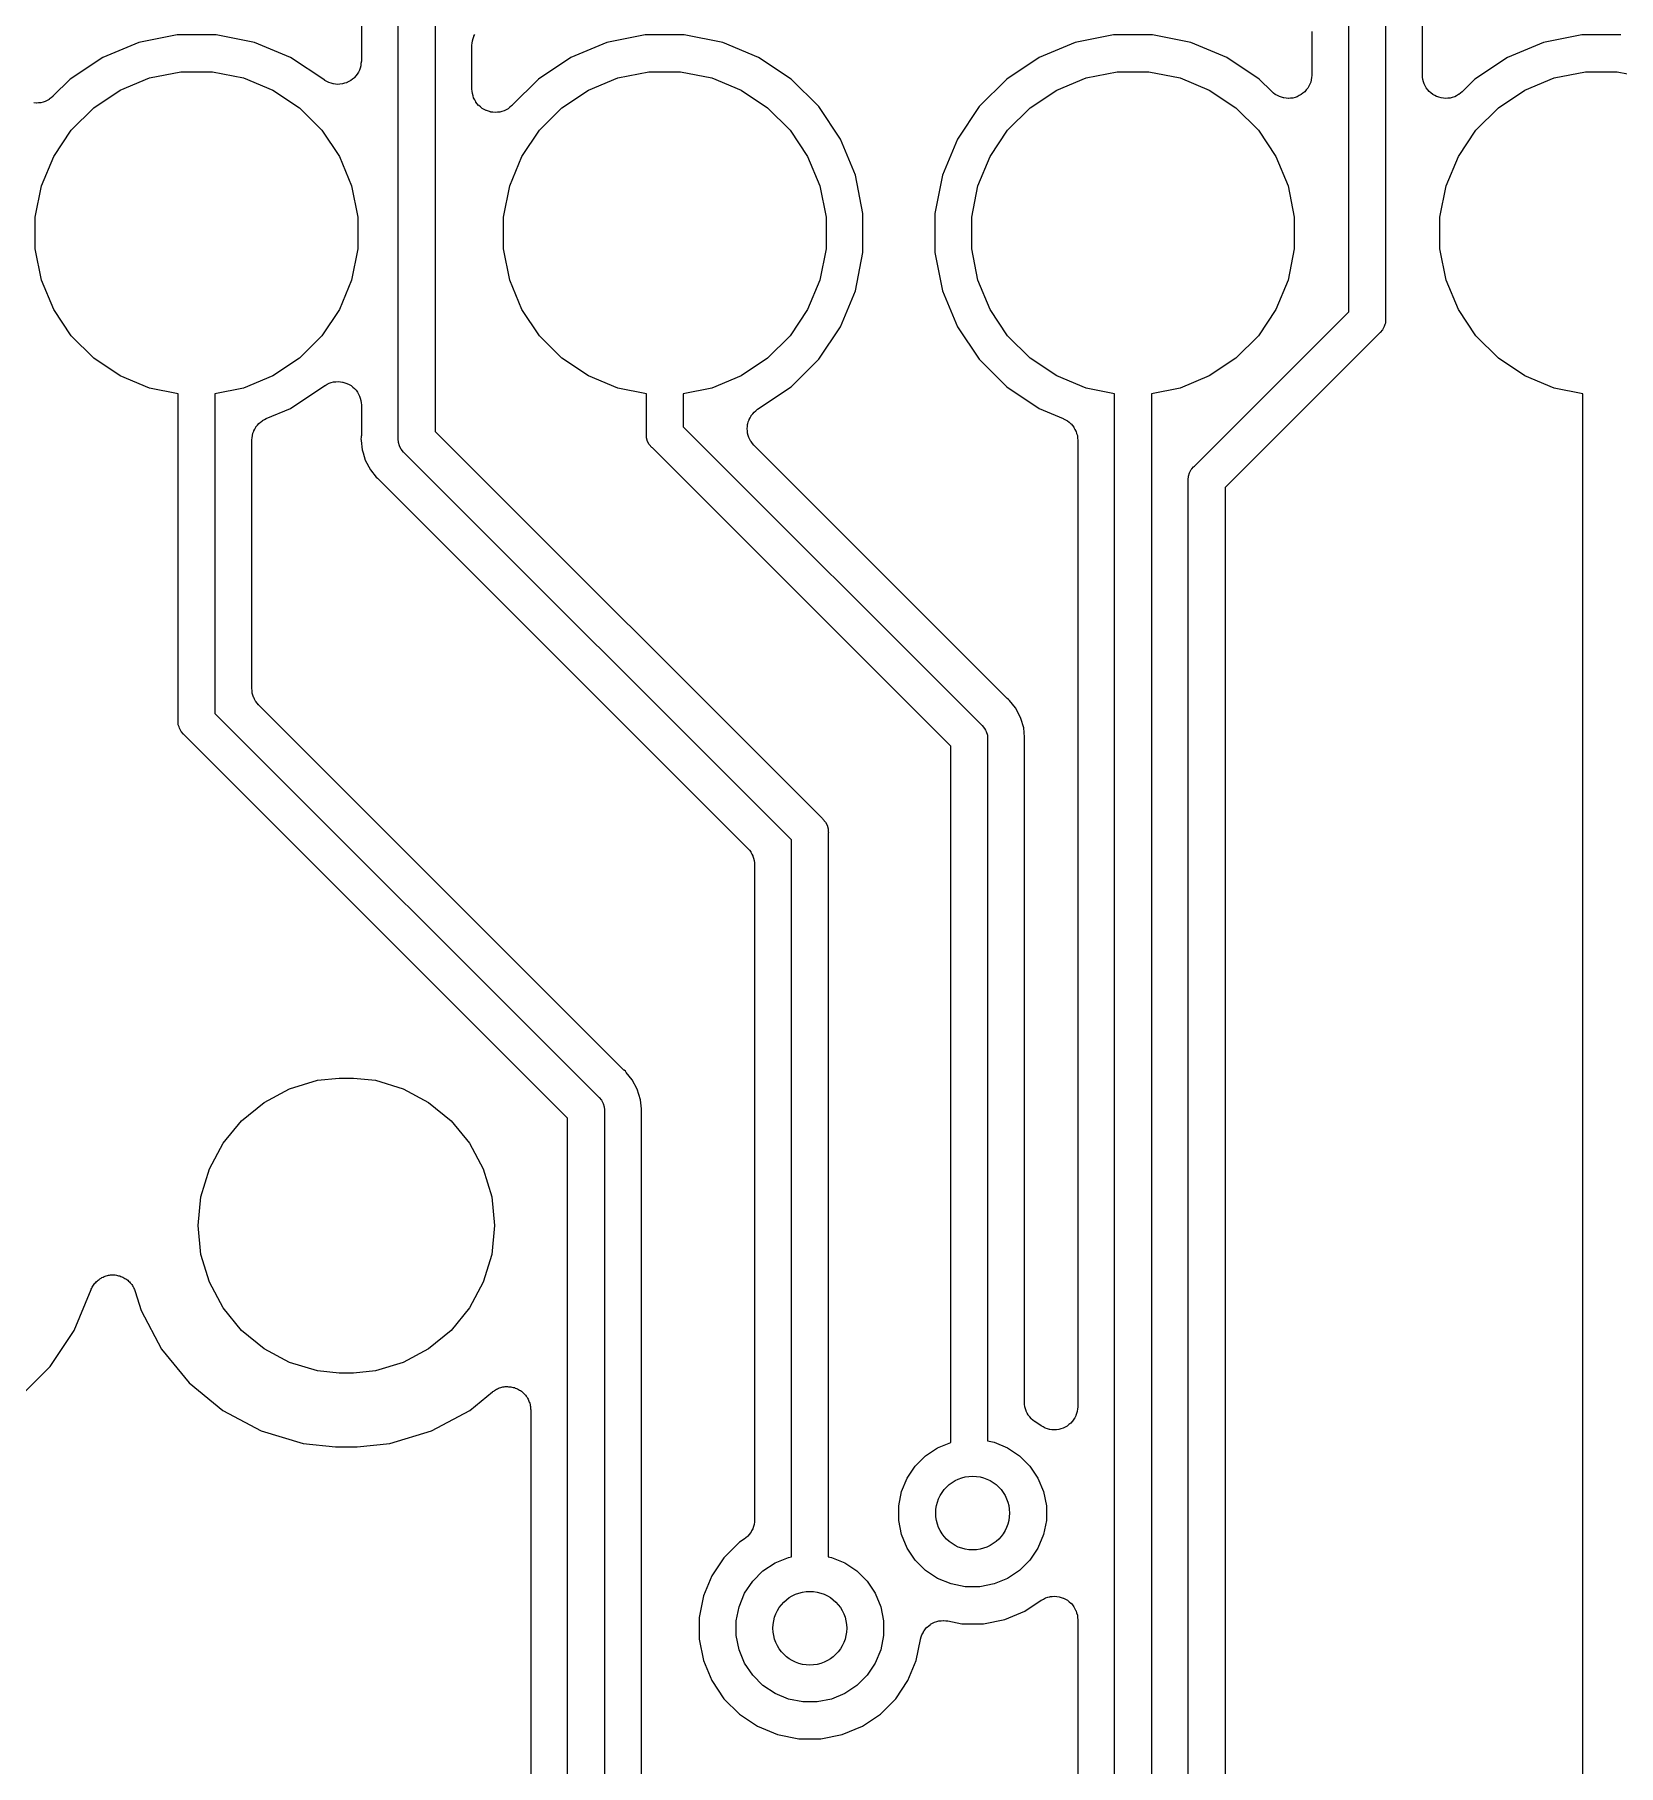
# Model space of a CAD drawing. Extents: x 69 to 176, y -105 to -48.
# Drawn here: x 156.98 to 165.57, y -90.36 to -80.97 of the extents above; entities that cross this region are included whole.
import ezdxf

# ---------------------------------------------------------------- set-up
doc = ezdxf.new("R2010")
doc.units = 0
doc.layers.add('BLACK', color=7, linetype='CONTINUOUS')

msp = doc.modelspace()

# ---------------------------------------------------------------- linework, layer by layer
at = {"layer": 'BLACK', "linetype": 'CONTINUOUS'}
for p, q in [((164.111, -82.4696), (164.111, -80.8134)), ((164.311, -80.7769), (164.311, -82.5061)), ((164.511, -81.1851), (164.511, -80.793)), ((158.755, -80.8692), (158.755, -81.1089)), ((158.955, -83.1547), (158.955, -80.8531)), ((159.155, -80.8896), (159.155, -83.1182)), ((157.547, -81.0083), (157.352, -81.0893)), ((157.755, -80.967), (157.547, -81.0083)), ((157.967, -80.967), (157.755, -80.967)), ((158.175, -81.0083), (157.967, -80.967)), ((158.37, -81.0893), (158.175, -81.0083)), ((159.355, -81.0233), (159.356, -81.0116)), ((159.355, -81.0246), (159.355, -81.0233)), ((159.355, -81.0251), (159.355, -81.0246)), ((159.355, -81.0246), (159.355, -81.0246)), ((159.355, -81.0246), (159.355, -81.0246)), ((159.355, -81.2613), (159.355, -81.0251)), ((159.356, -81.0116), (159.357, -81)), ((159.357, -81), (159.358, -80.9993)), ((159.358, -80.9987), (159.361, -80.9874)), ((159.358, -80.9993), (159.358, -80.9987)), ((159.361, -80.9874), (159.365, -80.9763)), ((159.365, -80.975), (159.371, -80.9647)), ((159.365, -80.9757), (159.365, -80.975)), ((159.365, -80.9763), (159.365, -80.9757)), ((160.087, -81.0083), (159.892, -81.0893)), ((160.295, -80.967), (160.087, -81.0083)), ((160.507, -80.967), (160.295, -80.967)), ((160.715, -81.0083), (160.507, -80.967)), ((160.91, -81.0893), (160.715, -81.0083)), ((162.627, -81.0083), (162.432, -81.0893)), ((162.835, -80.967), (162.627, -81.0083)), ((163.047, -80.967), (162.835, -80.967)), ((163.255, -81.0083), (163.047, -80.967)), ((163.45, -81.0893), (163.255, -81.0083)), ((163.911, -80.9489), (163.911, -81.1851)), ((165.167, -81.0083), (164.972, -81.0893)), ((165.375, -80.967), (165.167, -81.0083)), ((165.587, -80.967), (165.375, -80.967)), ((157.352, -81.0893), (157.176, -81.207)), ((158.556, -81.2132), (158.37, -81.0893)), ((158.753, -81.1229), (158.752, -81.1349)), ((158.755, -81.1107), (158.753, -81.1229)), ((158.755, -81.1089), (158.755, -81.1102)), ((158.755, -81.1102), (158.755, -81.1102)), ((158.755, -81.1102), (158.755, -81.1103)), ((158.755, -81.1103), (158.755, -81.1107)), ((159.892, -81.0893), (159.716, -81.207)), ((161.086, -81.207), (160.91, -81.0893)), ((162.432, -81.0893), (162.256, -81.207)), ((163.626, -81.207), (163.45, -81.0893)), ((164.972, -81.0893), (164.796, -81.207)), ((157.176, -81.207), (157.082, -81.3003)), ((157.447, -81.2666), (157.606, -81.2006)), ((157.606, -81.2006), (157.775, -81.167)), ((157.775, -81.167), (157.947, -81.167)), ((157.947, -81.167), (158.116, -81.2006)), ((158.116, -81.2006), (158.275, -81.2666)), ((158.557, -81.2142), (158.556, -81.2132)), ((158.557, -81.2143), (158.557, -81.2142)), ((158.557, -81.2145), (158.557, -81.2143)), ((158.568, -81.2201), (158.557, -81.2145)), ((158.697, -81.2152), (158.687, -81.2208)), ((158.698, -81.215), (158.697, -81.2152)), ((158.707, -81.2072), (158.698, -81.2149)), ((158.698, -81.2149), (158.698, -81.215)), ((158.717, -81.1997), (158.707, -81.2072)), ((158.725, -81.19), (158.717, -81.1993)), ((158.717, -81.1993), (158.717, -81.1995)), ((158.717, -81.1995), (158.717, -81.1997)), ((158.733, -81.1807), (158.725, -81.19)), ((158.739, -81.1696), (158.733, -81.1803)), ((158.733, -81.1803), (158.733, -81.1805)), ((158.733, -81.1805), (158.733, -81.1807)), ((158.745, -81.1589), (158.739, -81.1696)), ((158.748, -81.147), (158.745, -81.1585)), ((158.745, -81.1585), (158.745, -81.1587)), ((158.745, -81.1587), (158.745, -81.1589)), ((158.752, -81.1353), (158.748, -81.147)), ((158.752, -81.1349), (158.752, -81.1351)), ((158.752, -81.1351), (158.752, -81.1353)), ((159.716, -81.207), (159.572, -81.3511)), ((159.987, -81.2666), (160.146, -81.2006)), ((160.146, -81.2006), (160.315, -81.167)), ((160.315, -81.167), (160.487, -81.167)), ((160.487, -81.167), (160.656, -81.2006)), ((160.656, -81.2006), (160.815, -81.2666)), ((161.236, -81.3567), (161.086, -81.207)), ((162.256, -81.207), (162.106, -81.3567)), ((162.527, -81.2666), (162.686, -81.2006)), ((162.686, -81.2006), (162.855, -81.167)), ((162.855, -81.167), (163.027, -81.167)), ((163.027, -81.167), (163.196, -81.2006)), ((163.196, -81.2006), (163.355, -81.2666)), ((163.694, -81.2749), (163.626, -81.207)), ((163.908, -81.2115), (163.905, -81.2231)), ((163.91, -81.1988), (163.908, -81.2111)), ((163.908, -81.2111), (163.908, -81.2113)), ((163.908, -81.2113), (163.908, -81.2115)), ((163.911, -81.1869), (163.91, -81.1988)), ((163.911, -81.1851), (163.911, -81.1864)), ((163.911, -81.1864), (163.911, -81.1864)), ((163.911, -81.1864), (163.911, -81.1865)), ((163.911, -81.1865), (163.911, -81.1869)), ((164.512, -81.1973), (164.511, -81.1851)), ((164.513, -81.2093), (164.512, -81.1973)), ((164.513, -81.2096), (164.513, -81.2093)), ((164.513, -81.2098), (164.513, -81.2096)), ((164.517, -81.2214), (164.513, -81.2098)), ((164.796, -81.207), (164.728, -81.2749)), ((165.067, -81.2666), (165.226, -81.2006)), ((165.226, -81.2006), (165.395, -81.167)), ((165.395, -81.167), (165.567, -81.167)), ((165.567, -81.167), (165.736, -81.2006)), ((157.072, -81.3092), (157.062, -81.3168)), ((157.081, -81.3016), (157.072, -81.3092)), ((157.082, -81.3003), (157.081, -81.3012)), ((157.081, -81.3012), (157.081, -81.3013)), ((157.081, -81.3013), (157.081, -81.3013)), ((157.081, -81.3013), (157.081, -81.3016)), ((157.303, -81.3623), (157.447, -81.2666)), ((158.275, -81.2666), (158.419, -81.3623)), ((158.579, -81.226), (158.568, -81.2201)), ((158.579, -81.2261), (158.579, -81.226)), ((158.579, -81.2262), (158.579, -81.2261)), ((158.591, -81.2297), (158.579, -81.2262)), ((158.602, -81.2333), (158.591, -81.2297)), ((158.603, -81.2334), (158.602, -81.2333)), ((158.602, -81.2333), (158.602, -81.2333)), ((158.615, -81.2346), (158.603, -81.2334)), ((158.627, -81.2359), (158.615, -81.2346)), ((158.639, -81.2348), (158.627, -81.2359)), ((158.627, -81.2359), (158.627, -81.2359)), ((158.627, -81.2359), (158.627, -81.2359)), ((158.652, -81.2337), (158.639, -81.2348)), ((158.664, -81.2301), (158.652, -81.2336)), ((158.652, -81.2336), (158.652, -81.2336)), ((158.652, -81.2336), (158.652, -81.2337)), ((158.675, -81.2267), (158.664, -81.2301)), ((158.676, -81.2266), (158.675, -81.2267)), ((158.687, -81.2208), (158.676, -81.2265)), ((158.676, -81.2265), (158.676, -81.2266)), ((159.356, -81.2735), (159.355, -81.2613)), ((159.357, -81.2855), (159.356, -81.2735)), ((159.357, -81.2858), (159.357, -81.2855)), ((159.357, -81.286), (159.357, -81.2858)), ((159.361, -81.2976), (159.357, -81.286)), ((159.364, -81.3093), (159.361, -81.2976)), ((159.364, -81.3095), (159.364, -81.3093)), ((159.364, -81.3097), (159.364, -81.3095)), ((159.37, -81.3205), (159.364, -81.3097)), ((159.843, -81.3623), (159.987, -81.2666)), ((160.815, -81.2666), (160.959, -81.3623)), ((162.383, -81.3623), (162.527, -81.2666)), ((163.355, -81.2666), (163.499, -81.3623)), ((163.704, -81.2826), (163.694, -81.2749)), ((163.713, -81.2904), (163.704, -81.2826)), ((163.713, -81.2905), (163.713, -81.2904)), ((163.713, -81.2907), (163.713, -81.2905)), ((163.724, -81.2964), (163.713, -81.2907)), ((163.735, -81.3022), (163.724, -81.2964)), ((163.735, -81.3023), (163.735, -81.3022)), ((163.735, -81.3024), (163.735, -81.3023)), ((163.747, -81.3059), (163.735, -81.3024)), ((163.758, -81.3095), (163.747, -81.3059)), ((163.759, -81.3095), (163.758, -81.3095)), ((163.759, -81.3096), (163.759, -81.3095)), ((163.771, -81.3108), (163.759, -81.3096)), ((163.783, -81.3121), (163.771, -81.3108)), ((163.796, -81.311), (163.784, -81.3121)), ((163.808, -81.3099), (163.796, -81.311)), ((163.82, -81.3062), (163.808, -81.3098)), ((163.808, -81.3098), (163.808, -81.3098)), ((163.808, -81.3098), (163.808, -81.3099)), ((163.832, -81.3029), (163.82, -81.3062)), ((163.843, -81.2969), (163.832, -81.3027)), ((163.832, -81.3027), (163.832, -81.3028)), ((163.832, -81.3028), (163.832, -81.3029)), ((163.854, -81.2914), (163.843, -81.2969)), ((163.863, -81.2834), (163.854, -81.2911)), ((163.854, -81.2911), (163.854, -81.2912)), ((163.854, -81.2912), (163.854, -81.2914)), ((163.873, -81.2759), (163.863, -81.2834)), ((163.881, -81.266), (163.873, -81.2755)), ((163.873, -81.2755), (163.873, -81.2757)), ((163.873, -81.2757), (163.873, -81.2759)), ((163.889, -81.2569), (163.881, -81.266)), ((163.895, -81.2457), (163.889, -81.2565)), ((163.889, -81.2565), (163.889, -81.2567)), ((163.889, -81.2567), (163.889, -81.2569)), ((163.901, -81.2351), (163.895, -81.2457)), ((163.905, -81.2231), (163.901, -81.2347)), ((163.901, -81.2347), (163.901, -81.2349)), ((163.901, -81.2349), (163.901, -81.2351)), ((164.52, -81.2331), (164.517, -81.2214)), ((164.521, -81.2333), (164.52, -81.2331)), ((164.521, -81.2335), (164.521, -81.2333)), ((164.526, -81.2443), (164.521, -81.2335)), ((164.532, -81.255), (164.526, -81.2443)), ((164.532, -81.2552), (164.532, -81.255)), ((164.532, -81.2554), (164.532, -81.2552)), ((164.54, -81.2647), (164.532, -81.2554)), ((164.548, -81.2743), (164.54, -81.2647)), ((164.548, -81.2744), (164.548, -81.2743)), ((164.548, -81.2746), (164.548, -81.2744)), ((164.557, -81.2823), (164.548, -81.2746)), ((164.567, -81.2902), (164.557, -81.2823)), ((164.567, -81.2903), (164.567, -81.2902)), ((164.567, -81.2904), (164.567, -81.2903)), ((164.578, -81.2962), (164.567, -81.2904)), ((164.588, -81.302), (164.578, -81.2962)), ((164.589, -81.3021), (164.588, -81.302)), ((164.589, -81.3022), (164.589, -81.3021)), ((164.6, -81.3058), (164.589, -81.3022)), ((164.612, -81.3094), (164.6, -81.3058)), ((164.612, -81.3095), (164.612, -81.3094)), ((164.625, -81.3108), (164.612, -81.3095)), ((164.612, -81.3095), (164.612, -81.3095)), ((164.637, -81.3121), (164.625, -81.3108)), ((164.649, -81.311), (164.637, -81.3121)), ((164.661, -81.3099), (164.649, -81.311)), ((164.662, -81.3099), (164.661, -81.3099)), ((164.673, -81.3065), (164.662, -81.3099)), ((164.662, -81.3099), (164.662, -81.3099)), ((164.685, -81.303), (164.673, -81.3065)), ((164.686, -81.3029), (164.685, -81.3029)), ((164.685, -81.3029), (164.685, -81.303)), ((164.696, -81.2972), (164.686, -81.3029)), ((164.707, -81.2916), (164.696, -81.2972)), ((164.708, -81.2914), (164.707, -81.2915)), ((164.707, -81.2915), (164.707, -81.2916)), ((164.717, -81.2838), (164.708, -81.2914)), ((164.727, -81.2762), (164.717, -81.2838)), ((164.728, -81.2749), (164.727, -81.2758)), ((164.727, -81.2758), (164.727, -81.2759)), ((164.727, -81.2759), (164.727, -81.2759)), ((164.727, -81.2759), (164.727, -81.2762)), ((164.923, -81.3623), (165.067, -81.2666)), ((156.991, -81.3375), (156.979, -81.3362)), ((156.992, -81.3375), (156.991, -81.3375)), ((156.991, -81.3375), (156.991, -81.3375)), ((157.004, -81.3364), (156.992, -81.3375)), ((157.016, -81.3353), (157.004, -81.3364)), ((157.028, -81.3319), (157.016, -81.3353)), ((157.016, -81.3353), (157.016, -81.3353)), ((157.016, -81.3353), (157.016, -81.3353)), ((157.04, -81.3284), (157.028, -81.3319)), ((157.051, -81.3226), (157.04, -81.3283)), ((157.04, -81.3283), (157.04, -81.3283)), ((157.04, -81.3283), (157.04, -81.3284)), ((157.062, -81.317), (157.051, -81.3226)), ((157.062, -81.3168), (157.062, -81.3169)), ((157.062, -81.3169), (157.062, -81.317)), ((157.181, -81.4842), (157.303, -81.3623)), ((158.419, -81.3623), (158.541, -81.4842)), ((159.376, -81.3312), (159.37, -81.3205)), ((159.376, -81.3314), (159.376, -81.3312)), ((159.376, -81.3316), (159.376, -81.3314)), ((159.384, -81.341), (159.376, -81.3316)), ((159.391, -81.3505), (159.384, -81.341)), ((159.392, -81.3506), (159.391, -81.3505)), ((159.392, -81.3508), (159.392, -81.3506)), ((159.401, -81.3585), (159.392, -81.3508)), ((159.41, -81.3664), (159.401, -81.3585)), ((159.411, -81.3665), (159.41, -81.3664)), ((159.411, -81.3666), (159.411, -81.3665)), ((159.421, -81.3724), (159.411, -81.3666)), ((159.432, -81.3782), (159.421, -81.3724)), ((159.432, -81.3783), (159.432, -81.3782)), ((159.433, -81.3784), (159.432, -81.3783)), ((159.444, -81.382), (159.433, -81.3784)), ((159.456, -81.3856), (159.444, -81.382)), ((159.456, -81.3857), (159.456, -81.3856)), ((159.468, -81.387), (159.456, -81.3857)), ((159.456, -81.3857), (159.456, -81.3857)), ((159.48, -81.3883), (159.468, -81.387)), ((159.481, -81.3883), (159.48, -81.3883)), ((159.493, -81.3872), (159.481, -81.3883)), ((159.481, -81.3883), (159.481, -81.3883)), ((159.505, -81.3861), (159.493, -81.3872)), ((159.506, -81.3861), (159.505, -81.3861)), ((159.505, -81.3861), (159.505, -81.3861)), ((159.517, -81.3827), (159.506, -81.3861)), ((159.529, -81.3792), (159.517, -81.3827)), ((159.54, -81.3734), (159.529, -81.3791)), ((159.529, -81.3791), (159.529, -81.3791)), ((159.529, -81.3791), (159.529, -81.3792)), ((159.551, -81.3678), (159.54, -81.3734)), ((159.561, -81.36), (159.551, -81.3676)), ((159.551, -81.3676), (159.551, -81.3677)), ((159.551, -81.3677), (159.551, -81.3678)), ((159.57, -81.3524), (159.561, -81.36)), ((159.571, -81.3521), (159.57, -81.3524)), ((159.572, -81.3511), (159.571, -81.352)), ((159.571, -81.352), (159.571, -81.3521)), ((159.571, -81.3521), (159.571, -81.3521)), ((159.721, -81.4842), (159.843, -81.3623)), ((160.959, -81.3623), (161.081, -81.4842)), ((161.354, -81.5328), (161.236, -81.3567)), ((162.106, -81.3567), (161.988, -81.5328)), ((162.261, -81.4842), (162.383, -81.3623)), ((163.499, -81.3623), (163.621, -81.4842)), ((163.784, -81.3121), (163.783, -81.3121)), ((163.783, -81.3121), (163.783, -81.3121)), ((164.637, -81.3121), (164.637, -81.3121)), ((164.637, -81.3121), (164.637, -81.3121)), ((164.801, -81.4842), (164.923, -81.3623)), ((157.086, -81.6275), (157.181, -81.4842)), ((158.541, -81.4842), (158.636, -81.6275)), ((159.626, -81.6275), (159.721, -81.4842)), ((161.081, -81.4842), (161.176, -81.6275)), ((162.166, -81.6275), (162.261, -81.4842)), ((163.621, -81.4842), (163.716, -81.6275)), ((164.706, -81.6275), (164.801, -81.4842)), ((161.435, -81.7284), (161.354, -81.5328)), ((161.988, -81.5328), (161.907, -81.7284)), ((157.02, -81.7868), (157.086, -81.6275)), ((158.636, -81.6275), (158.702, -81.7868)), ((159.56, -81.7868), (159.626, -81.6275)), ((161.176, -81.6275), (161.242, -81.7868)), ((162.1, -81.7868), (162.166, -81.6275)), ((163.716, -81.6275), (163.782, -81.7868)), ((164.64, -81.7868), (164.706, -81.6275)), ((161.476, -81.9361), (161.435, -81.7284)), ((161.907, -81.7284), (161.866, -81.9361)), ((156.986, -81.9558), (157.02, -81.7868)), ((158.702, -81.7868), (158.736, -81.9558)), ((159.526, -81.9558), (159.56, -81.7868)), ((161.242, -81.7868), (161.276, -81.9558)), ((162.066, -81.9558), (162.1, -81.7868)), ((163.782, -81.7868), (163.816, -81.9558)), ((164.606, -81.9558), (164.64, -81.7868)), ((156.986, -82.1282), (156.986, -81.9558)), ((158.736, -81.9558), (158.736, -82.1282)), ((159.526, -82.1282), (159.526, -81.9558)), ((161.276, -81.9558), (161.276, -82.1282)), ((161.476, -82.1479), (161.476, -81.9361)), ((161.866, -81.9361), (161.866, -82.1479)), ((162.066, -82.1282), (162.066, -81.9558)), ((163.816, -81.9558), (163.816, -82.1282)), ((164.606, -82.1282), (164.606, -81.9558)), ((157.02, -82.2972), (156.986, -82.1282)), ((158.736, -82.1282), (158.702, -82.2972)), ((159.56, -82.2972), (159.526, -82.1282)), ((161.276, -82.1282), (161.242, -82.2972)), ((161.435, -82.3556), (161.476, -82.1479)), ((161.866, -82.1479), (161.907, -82.3556)), ((162.1, -82.2972), (162.066, -82.1282)), ((163.816, -82.1282), (163.782, -82.2972)), ((164.64, -82.2972), (164.606, -82.1282)), ((157.086, -82.4565), (157.02, -82.2972)), ((158.702, -82.2972), (158.636, -82.4565)), ((159.626, -82.4565), (159.56, -82.2972)), ((161.242, -82.2972), (161.176, -82.4565)), ((162.166, -82.4565), (162.1, -82.2972)), ((163.782, -82.2972), (163.716, -82.4565)), ((164.706, -82.4565), (164.64, -82.2972)), ((161.354, -82.5512), (161.435, -82.3556)), ((161.907, -82.3556), (161.988, -82.5512)), ((157.181, -82.5998), (157.086, -82.4565)), ((158.636, -82.4565), (158.541, -82.5998)), ((159.721, -82.5998), (159.626, -82.4565)), ((161.176, -82.4565), (161.081, -82.5998)), ((162.261, -82.5998), (162.166, -82.4565)), ((163.274, -83.3068), (164.111, -82.4696)), ((163.716, -82.4565), (163.621, -82.5998)), ((164.31, -82.5306), (164.307, -82.5376)), ((164.311, -82.5194), (164.31, -82.5306)), ((164.311, -82.5061), (164.311, -82.511)), ((164.311, -82.511), (164.311, -82.5159)), ((164.311, -82.5159), (164.311, -82.5159)), ((164.311, -82.5159), (164.311, -82.5194)), ((164.801, -82.5998), (164.706, -82.4565)), ((157.303, -82.7217), (157.181, -82.5998)), ((158.541, -82.5998), (158.419, -82.7217)), ((159.843, -82.7217), (159.721, -82.5998)), ((161.081, -82.5998), (160.959, -82.7217)), ((161.236, -82.7273), (161.354, -82.5512)), ((161.988, -82.5512), (162.106, -82.7273)), ((162.383, -82.7217), (162.261, -82.5998)), ((164.278, -82.5852), (163.441, -83.4224)), ((163.621, -82.5998), (163.499, -82.7217)), ((164.282, -82.5821), (164.278, -82.5852)), ((164.295, -82.5668), (164.282, -82.5821)), ((164.304, -82.5495), (164.295, -82.5668)), ((164.307, -82.5376), (164.304, -82.5495)), ((164.923, -82.7217), (164.801, -82.5998)), ((157.447, -82.8174), (157.303, -82.7217)), ((158.419, -82.7217), (158.275, -82.8174)), ((159.987, -82.8174), (159.843, -82.7217)), ((160.959, -82.7217), (160.815, -82.8174)), ((161.086, -82.877), (161.236, -82.7273)), ((162.106, -82.7273), (162.256, -82.877)), ((162.527, -82.8174), (162.383, -82.7217)), ((163.499, -82.7217), (163.355, -82.8174)), ((165.067, -82.8174), (164.923, -82.7217)), ((157.606, -82.8834), (157.447, -82.8174)), ((157.761, -82.9143), (157.606, -82.8834)), ((158.116, -82.8834), (157.961, -82.9143)), ((158.275, -82.8174), (158.116, -82.8834)), ((158.37, -82.9947), (158.557, -82.8701)), ((158.557, -82.8699), (158.558, -82.8688)), ((158.557, -82.8701), (158.557, -82.8699)), ((158.558, -82.8687), (158.559, -82.8686)), ((158.558, -82.8688), (158.558, -82.8687)), ((158.559, -82.8686), (158.57, -82.8629)), ((158.57, -82.8629), (158.58, -82.8573)), ((158.58, -82.8573), (158.581, -82.8572)), ((158.58, -82.8573), (158.58, -82.8573)), ((158.581, -82.8572), (158.592, -82.8537)), ((158.592, -82.8537), (158.604, -82.8503)), ((158.604, -82.8503), (158.617, -82.8492)), ((158.604, -82.8503), (158.604, -82.8503)), ((158.604, -82.8503), (158.604, -82.8503)), ((158.617, -82.8492), (158.629, -82.8481)), ((158.629, -82.8481), (158.629, -82.8481)), ((158.629, -82.8481), (158.629, -82.8481)), ((158.629, -82.8481), (158.641, -82.8494)), ((158.641, -82.8494), (158.653, -82.8507)), ((158.653, -82.8507), (158.654, -82.8507)), ((158.654, -82.8507), (158.654, -82.8508)), ((158.654, -82.8508), (158.665, -82.8544)), ((158.665, -82.8544), (158.677, -82.858)), ((158.677, -82.858), (158.677, -82.8581)), ((158.677, -82.8581), (158.677, -82.8582)), ((158.677, -82.8582), (158.688, -82.864)), ((158.688, -82.864), (158.699, -82.8698)), ((158.699, -82.8698), (158.699, -82.8699)), ((158.699, -82.8699), (158.699, -82.87)), ((158.699, -82.87), (158.709, -82.8779)), ((158.709, -82.8779), (158.718, -82.8856)), ((158.718, -82.8856), (158.718, -82.8858)), ((158.718, -82.8858), (158.718, -82.8859)), ((158.718, -82.8859), (158.726, -82.8955)), ((158.726, -82.8955), (158.734, -82.9048)), ((158.734, -82.9048), (158.734, -82.905)), ((158.734, -82.905), (158.734, -82.9052)), ((158.734, -82.9052), (158.74, -82.9161)), ((160.146, -82.8834), (159.987, -82.8174)), ((160.301, -82.9143), (160.146, -82.8834)), ((160.656, -82.8834), (160.501, -82.9143)), ((160.815, -82.8174), (160.656, -82.8834)), ((160.904, -82.9986), (161.086, -82.877)), ((162.256, -82.877), (162.432, -82.9947)), ((162.686, -82.8834), (162.527, -82.8174)), ((162.841, -82.9143), (162.686, -82.8834)), ((163.196, -82.8834), (163.041, -82.9143)), ((163.355, -82.8174), (163.196, -82.8834)), ((165.226, -82.8834), (165.067, -82.8174)), ((165.381, -82.9143), (165.226, -82.8834)), ((157.761, -84.6851), (157.761, -82.9143)), ((157.961, -82.9143), (157.961, -84.6486)), ((158.239, -83.0488), (158.37, -82.9947)), ((158.74, -82.9161), (158.745, -82.9267)), ((158.745, -82.9267), (158.745, -82.9269)), ((158.745, -82.9269), (158.745, -82.9271)), ((158.745, -82.9271), (158.749, -82.939)), ((158.749, -82.939), (158.752, -82.9504)), ((158.752, -82.9504), (158.752, -82.9506)), ((158.752, -82.9506), (158.752, -82.9508)), ((158.752, -82.9508), (158.754, -82.9632)), ((158.754, -82.9632), (158.755, -82.9751)), ((158.755, -82.9751), (158.755, -83.1386)), ((160.301, -83.1293), (160.301, -82.9143)), ((160.501, -82.9143), (160.501, -83.0928)), ((160.895, -83.0062), (160.904, -82.9986)), ((162.432, -82.9947), (162.563, -83.0488)), ((162.841, -90.662), (162.841, -82.9143)), ((163.041, -82.9143), (163.041, -90.6985)), ((165.381, -96.416), (165.381, -82.9143)), ((158.177, -83.1057), (158.183, -83.0953)), ((158.183, -83.0944), (158.191, -83.0853)), ((158.183, -83.0949), (158.183, -83.0944)), ((158.183, -83.0953), (158.183, -83.0949)), ((158.191, -83.0853), (158.198, -83.0762)), ((158.198, -83.0762), (158.199, -83.0759)), ((158.199, -83.0754), (158.208, -83.068)), ((158.199, -83.0759), (158.199, -83.0754)), ((158.208, -83.068), (158.218, -83.0605)), ((158.218, -83.0599), (158.229, -83.0544)), ((158.218, -83.0602), (158.218, -83.0599)), ((158.218, -83.0605), (158.218, -83.0602)), ((158.229, -83.0544), (158.239, -83.0488)), ((160.501, -83.0928), (162.119, -84.711)), ((160.848, -83.1029), (160.849, -83.091)), ((160.849, -83.091), (160.85, -83.079)), ((160.85, -83.079), (160.851, -83.0786)), ((160.851, -83.0782), (160.854, -83.0668)), ((160.851, -83.0786), (160.851, -83.0782)), ((160.854, -83.0668), (160.858, -83.0553)), ((160.858, -83.0546), (160.864, -83.044)), ((160.858, -83.0549), (160.858, -83.0546)), ((160.858, -83.0553), (160.858, -83.0549)), ((160.864, -83.044), (160.869, -83.0335)), ((160.869, -83.0335), (160.87, -83.0332)), ((160.87, -83.0328), (160.878, -83.0235)), ((160.87, -83.0332), (160.87, -83.0328)), ((160.878, -83.0235), (160.885, -83.0143)), ((160.885, -83.0141), (160.886, -83.0138)), ((160.885, -83.0143), (160.885, -83.0141)), ((160.886, -83.0138), (160.895, -83.0062)), ((162.563, -83.0488), (162.563, -83.0491)), ((162.563, -83.0491), (162.563, -83.0491)), ((162.563, -83.0491), (162.563, -83.0491)), ((162.563, -83.0491), (162.564, -83.0495)), ((162.564, -83.0495), (162.575, -83.0552)), ((162.575, -83.0552), (162.585, -83.0609)), ((162.585, -83.0609), (162.585, -83.0612)), ((162.585, -83.0612), (162.586, -83.0615)), ((162.586, -83.0615), (162.595, -83.0691)), ((162.595, -83.0691), (162.604, -83.0767)), ((162.604, -83.0767), (162.604, -83.0771)), ((162.604, -83.0771), (162.605, -83.0775)), ((162.605, -83.0775), (162.612, -83.0867)), ((162.612, -83.0867), (162.62, -83.0959)), ((162.62, -83.0959), (162.62, -83.0964)), ((158.161, -83.1644), (158.162, -83.1526)), ((158.161, -83.1655), (158.161, -83.1644)), ((158.161, -83.1662), (158.161, -83.1655)), ((158.161, -83.1655), (158.161, -83.1655)), ((158.161, -83.1655), (158.161, -83.1655)), ((158.161, -84.5131), (158.161, -83.1662)), ((158.162, -83.1526), (158.164, -83.1408)), ((158.164, -83.1398), (158.167, -83.1284)), ((158.164, -83.1403), (158.164, -83.1398)), ((158.164, -83.1408), (158.164, -83.1403)), ((158.167, -83.1284), (158.171, -83.1172)), ((158.171, -83.1161), (158.177, -83.1057)), ((158.171, -83.1167), (158.171, -83.1161)), ((158.171, -83.1172), (158.171, -83.1167)), ((158.754, -83.1511), (158.753, -83.1596)), ((158.753, -83.1596), (158.754, -83.1681)), ((158.755, -83.1404), (158.754, -83.1457)), ((158.754, -83.1457), (158.754, -83.1511)), ((158.754, -83.1681), (158.754, -83.1681)), ((158.754, -83.1681), (158.759, -83.2184)), ((158.755, -83.1386), (158.755, -83.1404)), ((158.954, -83.1596), (158.955, -83.1547)), ((158.956, -83.1792), (158.954, -83.1596)), ((158.962, -83.1973), (158.956, -83.1792)), ((159.155, -83.1182), (161.256, -85.219)), ((160.301, -83.1342), (160.301, -83.1293)), ((160.302, -83.1538), (160.301, -83.1342)), ((160.308, -83.1727), (160.302, -83.1538)), ((160.317, -83.19), (160.308, -83.1727)), ((160.848, -83.1033), (160.848, -83.1029)), ((160.848, -83.1036), (160.848, -83.1033)), ((160.849, -83.1156), (160.848, -83.1036)), ((160.85, -83.1276), (160.849, -83.1156)), ((160.85, -83.1279), (160.85, -83.1276)), ((160.85, -83.1283), (160.85, -83.1279)), ((160.854, -83.1399), (160.85, -83.1283)), ((160.857, -83.1514), (160.854, -83.1399)), ((160.857, -83.1517), (160.857, -83.1514)), ((160.857, -83.1521), (160.857, -83.1517)), ((160.863, -83.1628), (160.857, -83.1521)), ((160.868, -83.1734), (160.863, -83.1628)), ((160.869, -83.1737), (160.868, -83.1734)), ((160.869, -83.174), (160.869, -83.1737)), ((160.876, -83.1834), (160.869, -83.174)), ((160.884, -83.1927), (160.876, -83.1834)), ((162.62, -83.0964), (162.62, -83.0968)), ((162.62, -83.0968), (162.626, -83.1073)), ((162.626, -83.1073), (162.631, -83.1178)), ((162.631, -83.1178), (162.632, -83.1183)), ((162.632, -83.1183), (162.632, -83.1188)), ((162.632, -83.1188), (162.635, -83.1302)), ((162.635, -83.1302), (162.639, -83.1415)), ((162.639, -83.1415), (162.639, -83.142)), ((162.639, -83.142), (162.639, -83.1426)), ((162.639, -83.1426), (162.64, -83.1543)), ((162.64, -83.1543), (162.641, -83.1662)), ((162.641, -83.1662), (162.641, -88.4082)), ((158.759, -83.2184), (158.764, -83.2343)), ((158.764, -83.2343), (158.764, -83.2343)), ((158.764, -83.2343), (158.776, -83.275)), ((158.776, -83.275), (158.804, -83.3271)), ((158.962, -83.1981), (158.962, -83.1973)), ((158.971, -83.2154), (158.962, -83.1981)), ((158.984, -83.2307), (158.971, -83.2154)), ((158.988, -83.2338), (158.984, -83.2307)), ((161.088, -85.3346), (158.988, -83.2338)), ((160.33, -83.2053), (160.317, -83.19)), ((160.334, -83.2084), (160.33, -83.2053)), ((161.952, -84.8266), (160.334, -83.2084)), ((160.884, -83.1933), (160.884, -83.1927)), ((160.885, -83.194), (160.884, -83.1933)), ((160.884, -83.1933), (160.884, -83.1933)), ((160.884, -83.1933), (160.884, -83.1933)), ((162.249, -84.5582), (160.885, -83.194)), ((158.804, -83.3271), (158.836, -83.3661)), ((158.836, -83.3661), (158.836, -83.3661)), ((158.836, -83.3661), (158.842, -83.3728)), ((158.842, -83.3728), (158.848, -83.3782)), ((163.241, -83.381), (163.242, -83.3614)), ((163.242, -83.3614), (163.248, -83.3425)), ((163.248, -83.3425), (163.257, -83.3252)), ((163.257, -83.3252), (163.26, -83.3222)), ((163.26, -83.3222), (163.27, -83.3099)), ((163.27, -83.3099), (163.274, -83.3068)), ((158.848, -83.3782), (158.85, -83.3793)), ((158.85, -83.3793), (158.853, -83.3832)), ((158.853, -83.3832), (158.857, -83.3866)), ((158.857, -83.3866), (160.851, -85.3803)), ((163.241, -83.3859), (163.241, -83.381)), ((163.241, -91.7589), (163.241, -83.3859)), ((163.441, -83.4224), (163.441, -91.7224)), ((158.162, -84.5248), (158.161, -84.5131)), ((158.163, -84.5365), (158.162, -84.5248)), ((158.163, -84.5371), (158.163, -84.5365)), ((158.163, -84.5378), (158.163, -84.5371)), ((158.167, -84.549), (158.163, -84.5378)), ((158.17, -84.5603), (158.167, -84.549)), ((158.17, -84.5609), (158.17, -84.5603)), ((158.171, -84.5615), (158.17, -84.5609)), ((158.176, -84.5719), (158.171, -84.5615)), ((158.181, -84.5823), (158.176, -84.5719)), ((158.182, -84.5828), (158.181, -84.5823)), ((158.182, -84.5834), (158.182, -84.5828)), ((158.19, -84.5925), (158.182, -84.5834)), ((158.197, -84.6017), (158.19, -84.5925)), ((162.253, -84.5616), (162.249, -84.5582)), ((162.257, -84.5655), (162.253, -84.5616)), ((162.259, -84.5666), (162.257, -84.5655)), ((162.265, -84.572), (162.259, -84.5666)), ((162.271, -84.5787), (162.265, -84.572)), ((162.303, -84.6177), (162.271, -84.5787)), ((162.271, -84.5787), (162.271, -84.5787)), ((157.761, -84.69), (157.761, -84.6851)), ((157.762, -84.7096), (157.761, -84.69)), ((157.961, -84.6486), (160.041, -86.7286)), ((158.198, -84.6026), (158.197, -84.6017)), ((158.198, -84.6029), (158.198, -84.6026)), ((158.198, -84.6026), (158.198, -84.6026)), ((158.198, -84.6026), (158.198, -84.6026)), ((160.171, -86.5758), (158.198, -84.6029)), ((162.331, -84.6698), (162.303, -84.6177)), ((162.333, -84.6766), (162.331, -84.6698)), ((162.348, -84.7264), (162.333, -84.6766)), ((157.766, -84.7213), (157.762, -84.7096)), ((157.768, -84.7285), (157.766, -84.7213)), ((157.777, -84.7458), (157.768, -84.7285)), ((157.79, -84.761), (157.777, -84.7458)), ((157.794, -84.7642), (157.79, -84.761)), ((159.874, -86.8442), (157.794, -84.7642)), ((162.119, -84.711), (162.123, -84.7141)), ((162.123, -84.7141), (162.136, -84.7294)), ((162.136, -84.7294), (162.141, -84.7396)), ((162.141, -84.7396), (162.145, -84.7467)), ((162.145, -84.7467), (162.151, -84.7656)), ((162.151, -84.7656), (162.151, -84.7656)), ((162.151, -84.7656), (162.152, -84.7803)), ((162.152, -84.7803), (162.152, -84.7803)), ((162.152, -84.7803), (162.152, -84.7852)), ((162.152, -84.7852), (162.152, -84.7901)), ((162.353, -84.7765), (162.348, -84.7264)), ((162.353, -84.7767), (162.353, -84.7765)), ((162.353, -84.7852), (162.353, -84.7767)), ((162.353, -84.7937), (162.353, -84.7852)), ((161.952, -88.6028), (161.952, -84.8266)), ((162.152, -84.7901), (162.152, -88.5948)), ((162.352, -84.8044), (162.353, -84.7991)), ((162.352, -84.8062), (162.352, -84.8044)), ((162.352, -88.3848), (162.352, -84.8062)), ((162.353, -84.7991), (162.353, -84.7937)), ((161.256, -85.219), (161.259, -85.2221)), ((161.259, -85.2221), (161.272, -85.2374)), ((161.272, -85.2374), (161.281, -85.2547)), ((161.281, -85.2547), (161.287, -85.2736)), ((161.088, -89.0406), (161.088, -85.3346)), ((161.287, -85.2736), (161.288, -85.2883)), ((161.288, -85.2883), (161.288, -85.2883)), ((161.288, -85.2883), (161.289, -85.2932)), ((161.289, -85.2932), (161.288, -85.2981)), ((161.288, -85.2981), (161.288, -89.2233)), ((160.851, -85.3803), (160.851, -85.3806)), ((160.851, -85.3806), (160.852, -85.3806)), ((160.852, -85.3806), (160.852, -85.3806)), ((160.852, -85.3806), (160.852, -85.3815)), ((160.852, -85.3815), (160.86, -85.3907)), ((160.86, -85.3907), (160.867, -85.3998)), ((160.867, -85.3998), (160.867, -85.4004)), ((160.867, -85.4004), (160.868, -85.4009)), ((160.868, -85.4009), (160.873, -85.4113)), ((160.873, -85.4113), (160.879, -85.4217)), ((160.879, -85.4217), (160.879, -85.4223)), ((160.879, -85.4223), (160.879, -85.4229)), ((160.879, -85.4229), (160.883, -85.4342)), ((160.883, -85.4342), (160.886, -85.4454)), ((160.886, -85.4454), (160.886, -85.4461)), ((160.886, -85.4461), (160.886, -85.4467)), ((160.886, -85.4467), (160.887, -85.4584)), ((160.887, -85.4584), (160.888, -85.4701)), ((160.888, -85.4701), (160.888, -89.0222)), ((158.366, -86.6841), (158.517, -86.6384)), ((158.517, -86.6384), (158.635, -86.6268)), ((158.635, -86.6268), (158.713, -86.6268)), ((158.713, -86.6268), (158.831, -86.6384)), ((158.831, -86.6384), (158.981, -86.6841)), ((160.175, -86.5792), (160.171, -86.5758)), ((160.179, -86.5831), (160.175, -86.5792)), ((160.18, -86.5842), (160.179, -86.5831)), ((160.187, -86.5896), (160.18, -86.5842)), ((160.192, -86.5963), (160.187, -86.5896)), ((160.224, -86.6353), (160.192, -86.5963)), ((160.192, -86.5963), (160.192, -86.5963)), ((160.252, -86.6874), (160.224, -86.6353)), ((158.227, -86.7584), (158.366, -86.6841)), ((158.981, -86.6841), (159.12, -86.7584)), ((160.041, -86.7286), (160.045, -86.7317)), ((160.045, -86.7317), (160.057, -86.747)), ((160.057, -86.747), (160.061, -86.7534)), ((160.061, -86.7534), (160.067, -86.7643)), ((160.269, -86.744), (160.252, -86.6874)), ((160.274, -86.7941), (160.269, -86.744)), ((158.105, -86.8584), (158.227, -86.7584)), ((159.12, -86.7584), (159.242, -86.8584)), ((159.874, -90.9114), (159.874, -86.8442)), ((160.067, -86.7643), (160.072, -86.7832)), ((160.072, -86.7832), (160.073, -86.7847)), ((160.073, -86.7847), (160.074, -86.7979)), ((160.074, -86.7979), (160.074, -86.7979)), ((160.074, -86.7979), (160.074, -86.8028)), ((160.074, -86.8028), (160.074, -86.8077)), ((160.074, -86.8077), (160.074, -90.9479)), ((160.274, -86.7943), (160.274, -86.7941)), ((160.275, -86.8028), (160.274, -86.7943)), ((160.274, -86.8113), (160.275, -86.8028)), ((160.274, -86.8167), (160.274, -86.8113)), ((160.274, -86.822), (160.274, -86.8167)), ((160.274, -86.8238), (160.274, -86.822)), ((160.274, -90.9318), (160.274, -86.8238)), ((158.005, -86.9802), (158.105, -86.8584)), ((159.242, -86.8584), (159.342, -86.9802)), ((157.931, -87.1192), (158.005, -86.9802)), ((159.342, -86.9802), (159.416, -87.1192)), ((157.885, -87.27), (157.931, -87.1192)), ((159.416, -87.1192), (159.462, -87.27)), ((157.87, -87.4268), (157.885, -87.27)), ((159.462, -87.27), (159.478, -87.4268)), ((157.885, -87.5836), (157.87, -87.4268)), ((159.478, -87.4268), (159.462, -87.5836)), ((157.931, -87.7344), (157.885, -87.5836)), ((159.462, -87.5836), (159.416, -87.7344)), ((157.377, -87.6983), (157.383, -87.6965)), ((157.383, -87.6965), (157.389, -87.6959)), ((157.389, -87.6959), (157.395, -87.6948)), ((157.395, -87.6948), (157.401, -87.6948)), ((157.401, -87.6948), (157.408, -87.6943)), ((157.408, -87.6943), (157.414, -87.6949)), ((157.414, -87.6949), (157.42, -87.6949)), ((157.42, -87.6949), (157.426, -87.6962)), ((157.426, -87.6962), (157.433, -87.6969)), ((157.197, -87.9952), (157.289, -87.7727)), ((157.289, -87.7727), (157.29, -87.771)), ((157.29, -87.771), (157.293, -87.7657)), ((157.293, -87.7657), (157.295, -87.7602)), ((157.295, -87.7602), (157.299, -87.7549)), ((157.299, -87.7549), (157.302, -87.7493)), ((157.302, -87.7493), (157.306, -87.7447)), ((157.306, -87.7447), (157.309, -87.7397)), ((157.309, -87.7397), (157.314, -87.7353)), ((157.314, -87.7353), (157.318, -87.7304)), ((157.318, -87.7304), (157.323, -87.7266)), ((157.323, -87.7266), (157.327, -87.7224)), ((157.327, -87.7224), (157.332, -87.7189)), ((157.332, -87.7189), (157.337, -87.7149)), ((157.337, -87.7149), (157.343, -87.7121)), ((157.343, -87.7121), (157.348, -87.7088)), ((157.348, -87.7088), (157.354, -87.7064)), ((157.354, -87.7064), (157.359, -87.7034)), ((157.359, -87.7034), (157.365, -87.7017)), ((157.365, -87.7017), (157.371, -87.6995)), ((157.371, -87.6995), (157.377, -87.6983)), ((157.433, -87.6969), (157.438, -87.6987)), ((157.438, -87.6987), (157.444, -87.6999)), ((157.444, -87.6999), (157.45, -87.7024)), ((157.45, -87.7024), (157.456, -87.7043)), ((157.456, -87.7043), (157.461, -87.7071)), ((157.461, -87.7071), (157.467, -87.7095)), ((157.467, -87.7095), (157.472, -87.713)), ((157.472, -87.713), (157.478, -87.7161)), ((157.478, -87.7161), (157.483, -87.7199)), ((157.483, -87.7199), (157.488, -87.7233)), ((157.488, -87.7233), (157.492, -87.7278)), ((157.492, -87.7278), (157.497, -87.7319)), ((157.497, -87.7319), (157.501, -87.7366)), ((157.501, -87.7366), (157.505, -87.7409)), ((157.505, -87.7409), (157.509, -87.7462)), ((157.509, -87.7462), (157.513, -87.7512)), ((157.513, -87.7512), (157.515, -87.7565)), ((157.515, -87.7565), (157.519, -87.7615)), ((157.519, -87.7615), (157.521, -87.7674)), ((157.521, -87.7674), (157.524, -87.7731)), ((157.524, -87.7731), (157.526, -87.7788)), ((157.526, -87.7788), (157.528, -87.7844)), ((157.528, -87.7844), (157.56, -87.8882)), ((158.005, -87.8734), (157.931, -87.7344)), ((159.416, -87.7344), (159.342, -87.8734)), ((158.105, -87.9952), (158.005, -87.8734)), ((159.342, -87.8734), (159.242, -87.9952)), ((157.56, -87.8882), (157.671, -88.0967)), ((157.066, -88.1918), (157.197, -87.9952)), ((158.227, -88.0952), (158.105, -87.9952)), ((159.242, -87.9952), (159.12, -88.0952)), ((157.671, -88.0967), (157.821, -88.2794)), ((158.366, -88.1695), (158.227, -88.0952)), ((159.12, -88.0952), (158.981, -88.1695)), ((156.899, -88.3589), (157.066, -88.1918)), ((158.517, -88.2152), (158.366, -88.1695)), ((158.635, -88.2268), (158.517, -88.2152)), ((158.713, -88.2268), (158.635, -88.2268)), ((158.831, -88.2152), (158.713, -88.2268)), ((158.981, -88.1695), (158.831, -88.2152)), ((157.821, -88.2794), (158.004, -88.4294)), ((159.344, -88.4294), (159.466, -88.3288)), ((159.466, -88.3288), (159.468, -88.3277)), ((159.468, -88.3277), (159.473, -88.3245)), ((159.473, -88.3245), (159.477, -88.3207)), ((159.477, -88.3207), (159.483, -88.3178)), ((159.483, -88.3178), (159.488, -88.3142)), ((159.488, -88.3142), (159.494, -88.312)), ((159.494, -88.312), (159.499, -88.3093)), ((159.499, -88.3093), (159.505, -88.3074)), ((159.505, -88.3074), (159.511, -88.305)), ((159.511, -88.305), (159.517, -88.3039)), ((159.517, -88.3039), (159.523, -88.3023)), ((159.523, -88.3023), (159.529, -88.3017)), ((159.529, -88.3017), (159.536, -88.3005)), ((159.536, -88.3005), (159.542, -88.3006)), ((159.542, -88.3006), (159.548, -88.3)), ((159.548, -88.3), (159.554, -88.3007)), ((159.554, -88.3007), (159.561, -88.3008)), ((159.561, -88.3008), (159.566, -88.302)), ((159.566, -88.302), (159.572, -88.3026)), ((159.572, -88.3026), (159.579, -88.3045)), ((159.579, -88.3045), (159.585, -88.3058)), ((159.585, -88.3058), (159.59, -88.3082)), ((159.59, -88.3082), (159.596, -88.3099)), ((159.596, -88.3099), (159.602, -88.313)), ((159.602, -88.313), (159.608, -88.3155)), ((159.608, -88.3155), (159.613, -88.3189)), ((159.613, -88.3189), (159.618, -88.3217)), ((159.618, -88.3217), (159.623, -88.3258)), ((159.623, -88.3258), (159.628, -88.3295)), ((159.628, -88.3295), (159.632, -88.3337)), ((159.632, -88.3337), (159.637, -88.3375)), ((159.637, -88.3375), (159.641, -88.3425)), ((159.641, -88.3425), (159.646, -88.3471)), ((159.646, -88.3471), (159.649, -88.3521)), ((159.649, -88.3521), (159.653, -88.3567)), ((158.004, -88.4294), (158.212, -88.5408)), ((159.135, -88.5408), (159.344, -88.4294)), ((159.653, -88.3567), (159.656, -88.3624)), ((159.656, -88.3624), (159.659, -88.3678)), ((159.659, -88.3678), (159.661, -88.3734)), ((159.661, -88.3734), (159.664, -88.3786)), ((159.664, -88.3786), (159.666, -88.3848)), ((159.666, -88.3848), (159.669, -88.3908)), ((159.669, -88.3908), (159.67, -88.3966)), ((159.67, -88.3966), (159.671, -88.4023)), ((159.671, -88.4023), (159.672, -88.4088)), ((159.672, -88.4088), (159.673, -88.4151)), ((159.673, -88.4151), (159.673, -88.4211)), ((159.673, -88.4211), (159.674, -88.427)), ((159.674, -88.427), (159.674, -90.7759)), ((162.353, -88.3966), (162.352, -88.3848)), ((162.354, -88.4083), (162.353, -88.3966)), ((162.354, -88.4089), (162.354, -88.4083)), ((162.354, -88.4095), (162.354, -88.4089)), ((162.358, -88.4208), (162.354, -88.4095)), ((162.361, -88.4321), (162.358, -88.4208)), ((162.361, -88.4327), (162.361, -88.4321)), ((162.362, -88.4332), (162.361, -88.4327)), ((162.367, -88.4436), (162.362, -88.4332)), ((162.373, -88.4541), (162.367, -88.4436)), ((162.635, -88.4463), (162.631, -88.4577)), ((162.638, -88.4346), (162.635, -88.4463)), ((162.64, -88.422), (162.638, -88.4341)), ((162.638, -88.4341), (162.638, -88.4344)), ((162.638, -88.4344), (162.638, -88.4346)), ((162.641, -88.41), (162.64, -88.422)), ((162.641, -88.4082), (162.641, -88.4094)), ((162.641, -88.4094), (162.641, -88.4094)), ((162.641, -88.4094), (162.641, -88.4095)), ((162.641, -88.4095), (162.641, -88.41)), ((158.212, -88.5408), (158.439, -88.6094)), ((158.909, -88.6094), (159.135, -88.5408)), ((162.373, -88.4546), (162.373, -88.4541)), ((162.373, -88.4551), (162.373, -88.4546)), ((162.381, -88.4642), (162.373, -88.4551)), ((162.388, -88.4735), (162.381, -88.4642)), ((162.388, -88.4739), (162.388, -88.4735)), ((162.389, -88.4743), (162.388, -88.4739)), ((162.398, -88.4818), (162.389, -88.4743)), ((162.407, -88.4894), (162.398, -88.4818)), ((162.408, -88.4901), (162.407, -88.4894)), ((162.408, -88.4904), (162.408, -88.4901)), ((162.408, -88.4901), (162.408, -88.4901)), ((162.408, -88.4901), (162.408, -88.4901)), ((162.443, -88.5138), (162.408, -88.4904)), ((162.454, -88.5195), (162.443, -88.5138)), ((162.465, -88.5253), (162.454, -88.5195)), ((162.465, -88.5254), (162.465, -88.5253)), ((162.465, -88.5255), (162.465, -88.5254)), ((162.477, -88.529), (162.465, -88.5255)), ((162.488, -88.5326), (162.477, -88.529)), ((162.489, -88.5327), (162.488, -88.5326)), ((162.501, -88.534), (162.489, -88.5327)), ((162.489, -88.5327), (162.489, -88.5327)), ((162.513, -88.5352), (162.501, -88.534)), ((162.514, -88.5352), (162.513, -88.5352)), ((162.513, -88.5352), (162.513, -88.5352)), ((162.526, -88.5341), (162.514, -88.5352)), ((162.538, -88.533), (162.526, -88.5341)), ((162.55, -88.5294), (162.538, -88.5329)), ((162.538, -88.5329), (162.538, -88.5329)), ((162.538, -88.5329), (162.538, -88.533)), ((162.562, -88.526), (162.55, -88.5294)), ((162.573, -88.5201), (162.562, -88.5258)), ((162.562, -88.5258), (162.562, -88.5258)), ((162.562, -88.5258), (162.562, -88.526)), ((162.584, -88.5145), (162.573, -88.5201)), ((162.593, -88.5065), (162.584, -88.5142)), ((162.584, -88.5142), (162.584, -88.5143)), ((162.584, -88.5143), (162.584, -88.5145)), ((162.603, -88.499), (162.593, -88.5065)), ((162.611, -88.4892), (162.603, -88.4986)), ((162.603, -88.4986), (162.603, -88.4988)), ((162.603, -88.4988), (162.603, -88.499)), ((162.619, -88.48), (162.611, -88.4892)), ((162.625, -88.4689), (162.619, -88.4795)), ((162.619, -88.4795), (162.619, -88.4797)), ((162.619, -88.4797), (162.619, -88.48)), ((162.631, -88.4583), (162.625, -88.4689)), ((162.631, -88.4577), (162.631, -88.458)), ((162.631, -88.458), (162.631, -88.4583)), ((158.439, -88.6094), (158.615, -88.6268)), ((158.615, -88.6268), (158.733, -88.6268)), ((158.733, -88.6268), (158.909, -88.6094)), ((161.816, -88.6758), (161.881, -88.632)), ((161.881, -88.632), (161.952, -88.6028)), ((162.152, -88.5948), (162.188, -88.6019)), ((162.188, -88.6019), (162.26, -88.632)), ((162.26, -88.632), (162.326, -88.6758)), ((161.76, -88.7315), (161.816, -88.6758)), ((162.326, -88.6758), (162.382, -88.7315)), ((161.686, -88.8698), (161.716, -88.797)), ((161.716, -88.797), (161.76, -88.7315)), ((162.382, -88.7315), (162.425, -88.797)), ((162.425, -88.797), (162.456, -88.8698)), ((161.671, -88.9471), (161.686, -88.8698)), ((162.456, -88.8698), (162.471, -88.9471)), ((161.671, -89.0259), (161.671, -88.9471)), ((162.471, -88.9471), (162.471, -89.0259)), ((160.859, -89.103), (160.851, -89.112)), ((160.866, -89.0939), (160.859, -89.103)), ((160.867, -89.0929), (160.866, -89.0934)), ((160.866, -89.0934), (160.866, -89.0939)), ((160.872, -89.0825), (160.867, -89.0929)), ((160.878, -89.0722), (160.872, -89.0825)), ((160.879, -89.0711), (160.878, -89.0716)), ((160.878, -89.0716), (160.878, -89.0722)), ((160.882, -89.0598), (160.879, -89.0711)), ((160.886, -89.0486), (160.882, -89.0598)), ((160.887, -89.0357), (160.886, -89.0474)), ((160.886, -89.0474), (160.886, -89.048)), ((160.886, -89.048), (160.886, -89.0486)), ((160.888, -89.0239), (160.887, -89.0357)), ((160.888, -89.0222), (160.888, -89.0227)), ((160.888, -89.0227), (160.888, -89.0227)), ((160.888, -89.0227), (160.888, -89.0227)), ((160.888, -89.0227), (160.888, -89.0239)), ((161.088, -89.2233), (161.088, -89.0406)), ((161.088, -89.0406), (161.088, -89.0406)), ((161.686, -89.1032), (161.671, -89.0259)), ((161.716, -89.176), (161.686, -89.1032)), ((162.456, -89.1032), (162.425, -89.176)), ((162.471, -89.0259), (162.456, -89.1032)), ((160.806, -89.1451), (160.722, -89.2287)), ((160.832, -89.1278), (160.806, -89.1451)), ((160.841, -89.1203), (160.832, -89.1278)), ((160.85, -89.1129), (160.841, -89.1203)), ((160.851, -89.1124), (160.85, -89.1129)), ((160.851, -89.112), (160.851, -89.1124)), ((161.76, -89.2415), (161.716, -89.176)), ((162.425, -89.176), (162.382, -89.2415)), ((160.722, -89.2287), (160.657, -89.327)), ((160.933, -89.3005), (160.999, -89.2567)), ((160.999, -89.2567), (161.072, -89.2266)), ((161.072, -89.2266), (161.088, -89.2233)), ((161.288, -89.2233), (161.305, -89.2266)), ((161.305, -89.2266), (161.378, -89.2567)), ((161.378, -89.2567), (161.443, -89.3005)), ((161.816, -89.2972), (161.76, -89.2415)), ((162.382, -89.2415), (162.326, -89.2972)), ((160.657, -89.327), (160.611, -89.4362)), ((160.834, -89.4217), (160.878, -89.3562)), ((160.878, -89.3562), (160.933, -89.3005)), ((161.443, -89.3005), (161.499, -89.3562)), ((161.499, -89.3562), (161.543, -89.4217)), ((161.881, -89.341), (161.816, -89.2972)), ((161.954, -89.3711), (161.881, -89.341)), ((162.031, -89.3865), (161.954, -89.3711)), ((162.11, -89.3865), (162.031, -89.3865)), ((162.188, -89.3711), (162.11, -89.3865)), ((162.26, -89.341), (162.188, -89.3711)), ((162.326, -89.2972), (162.26, -89.341)), ((160.611, -89.4362), (160.588, -89.5521)), ((160.804, -89.4945), (160.834, -89.4217)), ((161.543, -89.4217), (161.573, -89.4945)), ((162.355, -89.5182), (162.443, -89.4592)), ((162.443, -89.4592), (162.444, -89.4585)), ((162.444, -89.4585), (162.445, -89.4582)), ((162.444, -89.4585), (162.444, -89.4585)), ((162.444, -89.4585), (162.444, -89.4585)), ((162.445, -89.4582), (162.456, -89.4526)), ((162.456, -89.4526), (162.466, -89.447)), ((162.466, -89.447), (162.467, -89.4469)), ((162.467, -89.4468), (162.479, -89.4434)), ((162.467, -89.4469), (162.467, -89.4468)), ((162.479, -89.4434), (162.49, -89.44)), ((162.49, -89.44), (162.491, -89.4399)), ((162.49, -89.44), (162.49, -89.44)), ((162.491, -89.4399), (162.503, -89.4389)), ((162.503, -89.4389), (162.515, -89.4378)), ((162.515, -89.4378), (162.515, -89.4378)), ((162.515, -89.4378), (162.515, -89.4378)), ((162.515, -89.4378), (162.527, -89.4391)), ((162.527, -89.4391), (162.54, -89.4404)), ((162.54, -89.4404), (162.54, -89.4404)), ((162.54, -89.4404), (162.54, -89.4405)), ((162.54, -89.4405), (162.552, -89.4441)), ((162.552, -89.4441), (162.563, -89.4477)), ((162.563, -89.4477), (162.563, -89.4478)), ((162.563, -89.4478), (162.564, -89.4479)), ((162.564, -89.4479), (162.574, -89.4537)), ((162.574, -89.4537), (162.585, -89.4595)), ((162.585, -89.4595), (162.585, -89.4597)), ((162.585, -89.4597), (162.585, -89.4598)), ((162.585, -89.4598), (162.595, -89.4675)), ((162.595, -89.4675), (162.604, -89.4753)), ((162.604, -89.4753), (162.604, -89.4755)), ((162.604, -89.4755), (162.605, -89.4757)), ((162.605, -89.4757), (162.612, -89.4851)), ((160.588, -89.5521), (160.588, -89.6703)), ((160.788, -89.5718), (160.804, -89.4945)), ((160.788, -89.6506), (160.788, -89.5718)), ((161.573, -89.4945), (161.588, -89.5718)), ((161.588, -89.5718), (161.588, -89.6506)), ((161.877, -89.5751), (161.888, -89.5717)), ((161.888, -89.5717), (161.889, -89.5716)), ((161.889, -89.5715), (161.901, -89.5704)), ((161.889, -89.5716), (161.889, -89.5715)), ((161.901, -89.5704), (161.913, -89.5693)), ((161.913, -89.5693), (161.913, -89.5693)), ((161.913, -89.5693), (161.914, -89.5693)), ((161.914, -89.5693), (161.926, -89.5705)), ((161.926, -89.5705), (161.937, -89.5717)), ((161.937, -89.5717), (162.012, -89.5865)), ((162.13, -89.5865), (162.246, -89.5634)), ((162.246, -89.5634), (162.355, -89.5182)), ((162.612, -89.4851), (162.62, -89.4945)), ((162.62, -89.4945), (162.62, -89.4947)), ((162.62, -89.4947), (162.62, -89.495)), ((162.62, -89.495), (162.626, -89.5057)), ((162.626, -89.5057), (162.631, -89.5164)), ((162.631, -89.5164), (162.631, -89.5166)), ((162.631, -89.5166), (162.632, -89.5169)), ((162.632, -89.5169), (162.635, -89.5285)), ((162.635, -89.5285), (162.639, -89.5401)), ((162.639, -89.5401), (162.639, -89.5404)), ((162.639, -89.5404), (162.639, -89.5406)), ((162.639, -89.5406), (162.64, -89.5528)), ((162.64, -89.5528), (162.641, -89.5648)), ((162.641, -89.5648), (162.641, -90.5265)), ((160.804, -89.7279), (160.788, -89.6506)), ((161.588, -89.6506), (161.573, -89.7279)), ((161.789, -89.6698), (161.792, -89.6583)), ((161.792, -89.6583), (161.796, -89.647)), ((161.796, -89.6461), (161.802, -89.6356)), ((161.796, -89.6466), (161.796, -89.6461)), ((161.796, -89.647), (161.796, -89.6466)), ((161.802, -89.6356), (161.807, -89.6252)), ((161.807, -89.6252), (161.808, -89.6248)), ((161.808, -89.6244), (161.816, -89.6153)), ((161.808, -89.6248), (161.808, -89.6244)), ((161.816, -89.6153), (161.823, -89.6061)), ((161.823, -89.6061), (161.824, -89.6058)), ((161.824, -89.6055), (161.833, -89.598)), ((161.824, -89.6058), (161.824, -89.6055)), ((161.833, -89.598), (161.843, -89.5904)), ((161.843, -89.59), (161.854, -89.5844)), ((161.843, -89.5902), (161.843, -89.59)), ((161.843, -89.5904), (161.843, -89.5902)), ((161.854, -89.5844), (161.864, -89.5788)), ((161.864, -89.5788), (161.865, -89.5787)), ((161.865, -89.5785), (161.877, -89.5751)), ((161.865, -89.5787), (161.865, -89.5785)), ((162.012, -89.5865), (162.13, -89.5865)), ((160.588, -89.6703), (160.611, -89.7862)), ((160.834, -89.8007), (160.804, -89.7279)), ((161.573, -89.7279), (161.543, -89.8007)), ((161.765, -89.7862), (161.788, -89.6715)), ((161.788, -89.6706), (161.789, -89.6698)), ((161.788, -89.6707), (161.788, -89.6706)), ((161.788, -89.6706), (161.788, -89.6706)), ((161.788, -89.6715), (161.788, -89.6707)), ((160.611, -89.7862), (160.657, -89.8954)), ((160.878, -89.8662), (160.834, -89.8007)), ((161.543, -89.8007), (161.499, -89.8662)), ((161.72, -89.8954), (161.765, -89.7862)), ((160.657, -89.8954), (160.722, -89.9937)), ((160.933, -89.9219), (160.878, -89.8662)), ((160.999, -89.9657), (160.933, -89.9219)), ((161.443, -89.9219), (161.378, -89.9657)), ((161.499, -89.8662), (161.443, -89.9219)), ((161.654, -89.9937), (161.72, -89.8954)), ((160.722, -89.9937), (160.806, -90.0772)), ((161.072, -89.9958), (160.999, -89.9657)), ((161.149, -90.0112), (161.072, -89.9958)), ((161.228, -90.0112), (161.149, -90.0112)), ((161.305, -89.9958), (161.228, -90.0112)), ((161.378, -89.9657), (161.305, -89.9958)), ((161.571, -90.0772), (161.654, -89.9937)), ((160.806, -90.0772), (160.904, -90.1429)), ((161.473, -90.1429), (161.571, -90.0772)), ((160.904, -90.1429), (161.013, -90.1881)), ((161.013, -90.1881), (161.129, -90.2112)), ((161.129, -90.2112), (161.247, -90.2112)), ((161.247, -90.2112), (161.363, -90.1881)), ((161.363, -90.1881), (161.473, -90.1429))]:
    msp.add_line(p, q, dxfattribs=at)
at = {"layer": 'BLACK'}
for centre in [(162.071, -88.9865), (161.188, -89.6112)]:
    msp.add_circle(centre, 0.2, dxfattribs=at)

doc.saveas('drawing.dxf')
